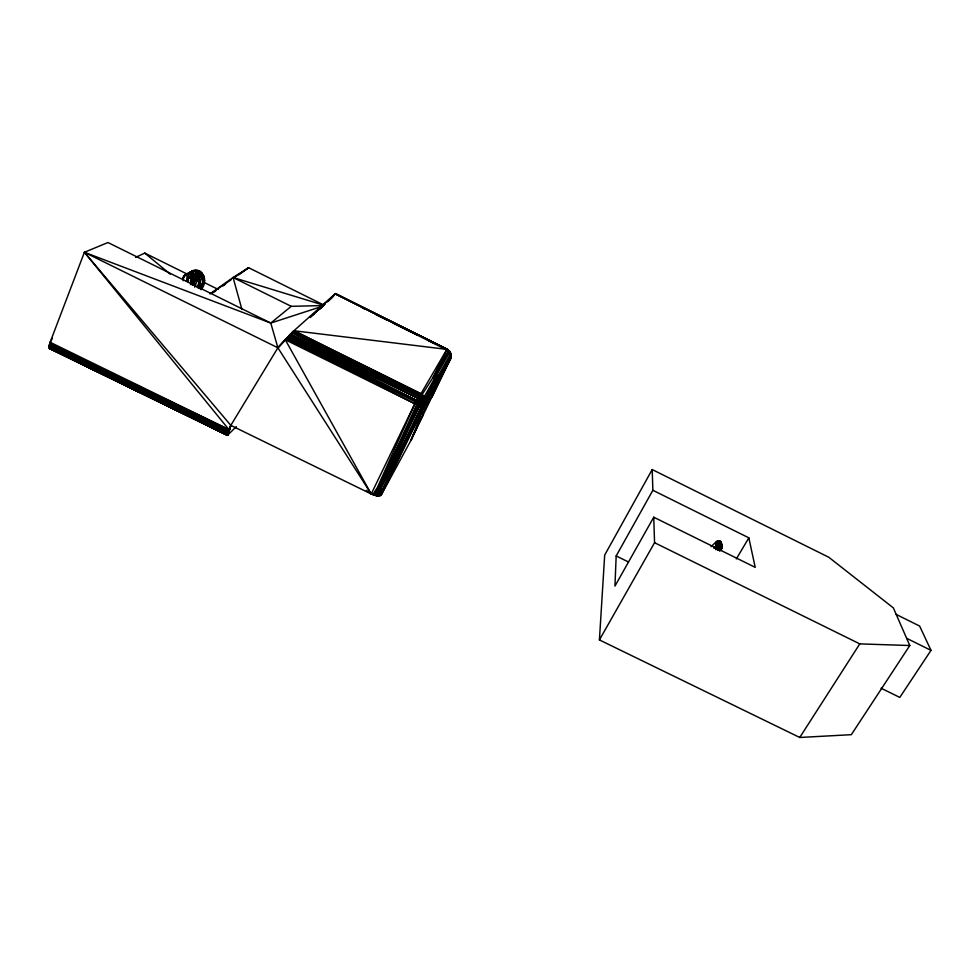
<?xml version="1.0" encoding="UTF-8"?>
<svg xmlns="http://www.w3.org/2000/svg" width="980" height="980" viewBox="0 0 980 980"><rect width="100%" height="100%" fill="white"/><g stroke="black" fill="none" stroke-linecap="round" stroke-linejoin="round"><path stroke-width="1.47" d="M380.142 495.856L423.728 405.414L422.76 400.208L419.146 396.753L292.175 332.465L285.278 339.741L371.224 493.981L376.982 495.905L381.183 495.084L411.11 440.032L448.987 361.057M199.761 280.207L198.156 286.087L199.369 285.364L198.181 288.132C206.278 277.781 188.307 266.131 182.746 278.026L185.514 275.049L189.042 273.028M201.121 289.517C208.458 282.203 203.375 266.18 191.896 271.142C184.595 274.608 193.795 272.832 195.927 276.189C198.977 279.116 199.65 283.906 197.066 287.41M652.876 490.282L616.175 555.942L614.95 586.077L653.746 517.207L755.213 567.359L748.842 537.836L652.876 490.282L652.202 469.555L828.798 557.265L893.356 607.906L909.795 645.526L851.326 734.682L799.754 737.475L599.417 639.916L604.685 555.084L652.202 469.555M381.183 495.084L425.136 404.691L425.884 400.538L424.389 396.484L421.045 393.605L293.951 330.738L292.175 332.465L419.808 395.663L424.781 400.526L425.136 404.691L411.11 440.032L417.505 426.165L411.208 439.579M424.928 410.032L450.457 359.219L451.168 355.079L449.82 351.489L447.039 349.125L335.466 293.608L293.951 330.738L277.891 347.777L230.815 425.369L227.397 435.353L236.327 426.655M191.774 274.008L191.909 271.264L193.795 270.382M313.171 314.555L335.221 293.792L447.039 349.125L450.739 353.633L450.457 359.219L425.136 404.691L421.559 405.438L414.834 403.748L285.278 339.741M423.728 405.414L425.884 400.538L424.389 396.484L419.808 395.663L414.834 403.748L371.224 493.981L277.891 347.777L270.774 323.057L84.403 252.289L230.815 425.369L227.397 435.353L49.074 347.814L50.127 342.277L84.403 252.289L107.947 242.525L270.774 323.057L323.302 305.968M185.306 274.853L191.137 272.808L192.288 273.432L193.391 274.363L193.036 279.031L194.75 281.909M190.096 272.183L195.853 270.174L197.005 270.774L198.107 271.705L197.752 276.323L199.026 279.668L201.623 274.694L203.24 274.645L203.24 281.897L200.508 288.855M431.935 397.182L451.057 357.43L449.82 351.489L335.221 293.792M183.199 280.746L183.799 276.262L185.931 274.523M187.596 281.162L188.001 278.124M202.333 273.396L202.199 274.351L201.231 272.293L198.756 277.879L201.623 274.694L200.606 273.506L196.049 271.007L191.896 271.142M395.504 464.287L424.487 405.205L425.406 398.419L450.739 353.633M450.518 358.778L451.168 355.079L450.273 352.359L446.941 349.272L335.466 293.608L327.908 301.509M435.965 384.956L425.798 402.682L419.734 405.169L375.622 495.623L416.659 404.385L418.619 401.237L422.502 398.113L422.858 395.81L422.123 394.585L293.24 331.412L277.891 347.777L84.403 252.289L228.953 429.608L49.637 343.674L227.924 432.168L49.282 344.96L50.789 342.326M450.298 358.312L450.776 353.302M715.657 548.837L717.777 540.801L719.259 540.764L721.341 542.565L721.966 547.538L721.255 550.503M190.537 284.604L191.125 278.43L192.423 278.81L194.481 281.738L192.411 281.762L191.406 280.207L193.146 280.488L190.328 280.831M191.762 284.69L192.411 281.762L193.942 282.779L191.406 280.207M190.292 272.379L187.131 273.922L186.862 279.484L189.924 277.242L188.515 278.21L187.67 281.529L186.347 281.162L188.062 278.259L191.48 278.002L193.036 279.031L193.403 277.634M188.062 278.259L189.189 273.518M193.109 274.375L193.942 270.86M719.994 549.768L721.341 542.565L721.917 546.166L717.544 549.817M716.649 549.045L719.822 544.353L720.557 541.401L721.917 546.166L719.822 544.353L719.259 540.764L716.895 544.268M194.31 279.594L194.334 282.411L192.619 285.315M719.259 540.764L718.328 544.39L713.759 548.224M200.043 288.782L204.391 277.487L202.26 278.577M228.071 434.949L230.815 425.369L371.224 493.981L366.349 490.331M420.898 396.974L290.827 333.849L288.696 336.079L418.117 398.419L421.229 398.909L421.045 393.605L447.039 349.125L449.514 351.489L450.163 353.094L448.889 353.449M194.726 287.189L197.764 278.724L199.308 278.724L197.372 280.562M198.315 287.434L202.431 276.017L201.623 274.694M227.25 435.181L230.815 425.369L227.679 435.279L49.662 348.611L227.679 435.279L138.523 391.498M715.584 543.986L716.503 541.511L717.777 540.801L718.328 544.39L721.133 544.99L720.557 541.401L714.726 547.857M189.655 277.61L191.321 273.665L193.256 273.151M421.853 406.627L425.92 397.072M200.974 289.615L204.55 280.476L203.411 280.439M379.272 496.027L422.49 403.65L422.76 400.208L424.524 398.26L425.406 398.419L439.383 376.455L451.057 357.43L450.543 354.968L451.168 355.079M426.766 405.757L428.689 401.604M380.779 495.537L390.408 474.908L387.688 478.951M374.519 494.116L376.982 495.905L419.734 405.169L418.117 398.419L289.798 334.915L419.146 396.753M424.855 409.934L430.122 398.958M434.728 389.354L436.039 386.61M196.588 278.332L197.678 276.066L194.052 280.611L196.564 274.951L197.543 277.046L198.597 277.328L198.352 280.17L199.969 281.713M419.073 405.267L423.74 395.638M424.34 406.038L427.011 400.551M420.187 406.394L424.818 396.912M422.123 406.602L425.479 399.73M423.777 399.313L425.259 399.497L425.394 401.739L420.702 402.216L418.215 404.826L374.188 495.194L371.738 493.381M422.123 394.585L432.952 377.631L446.905 349.37L293.951 330.738L420.935 394.475L424.524 398.26L422.502 398.113L421.327 395.638L293.24 331.412M449.82 351.489L449.195 352.139L450.163 353.094M715.755 544.868L717.777 540.801M376.982 495.905L424.487 402.082L422.76 400.208L420.077 400.183L418.117 398.419M439.04 374.789L424.389 396.484L434.263 379.003L448.877 350.411L448.252 350.044M199.994 271.399L197.752 276.323L200.606 273.506L199.994 271.399L198.107 271.705L194.457 275.037L196.049 271.007L197.948 270.505M424.389 406.075L425.761 403.356M195.314 274.045L193.036 279.031L195.927 276.189L195.314 274.045L193.391 274.363L189.716 277.732M424.487 405.205L425.798 402.682M422.858 413.915L424.193 411.306M420.261 404.716L424.401 396.692M418.142 424.818L423.066 415.3M194.334 282.411L196.943 277.389M193.391 274.363L191.48 278.002L193.195 278.504M196.208 275.307L198.107 271.705M438.954 379.456L451.057 357.43M425.884 400.538L451.143 355.52M599.417 639.916L654.567 542.7L653.746 517.207M50.58 343.441L49.074 346.099L227.568 433.234M432.952 377.631L448.534 350.448M434.263 379.003L449.845 351.906L450.8 354.062M52.406 338.345L50.127 342.277L228.953 429.608M720.557 541.401L715.67 549.682L721.39 543.937L721.966 547.538L719.712 551.213M186.898 281.113L187.315 279.618M736.36 558.906L748.842 537.836M378.207 496.039L382.323 489.143M717.666 550.025L721.39 543.937M198.156 286.087L199.92 283.22L198.769 283.196M715.425 547.673L717.042 545.101L716.503 541.511L711.051 546.681M799.754 737.475L859.779 643.885L909.795 645.526M896.21 614.436L919.632 626.049L931 650.352L899.799 697.417L881.081 688.217M182.746 278.026L185.514 275.049M422.502 398.113L423.323 397.17L422.858 395.81M193.82 284.09L194.604 283.232M203.24 281.897L204.55 280.476M198.585 284.678L199.92 283.22M277.891 347.777L286.405 338.517L422.49 403.65L422.748 405.487L286.405 338.517L414.834 403.748L377.545 487.256L372.719 494.643L370.269 492.83M719.087 550.429L721.966 547.538L717.568 550.405M313.257 314.555L325.409 303.139M327.626 301.056L335.356 293.792L416.831 334.646M317.79 310.464L324.441 304.241M327.773 301.142L334.425 294.919M310.317 317.532L313.674 314.409M318.145 310.231L321.489 307.095M328.202 300.848L333.788 295.629M322.004 306.728L325.311 303.653M327.528 301.595L333.041 296.475M319.995 308.712L324.429 304.596M327.761 301.522L332.183 297.406M320.129 308.712L322.359 306.654M270.774 323.057L291.232 306.336L323.204 305.552M188.613 273.567L190.72 271.852M210.014 293.939L233.081 277.499L248.638 267.712L323.363 304.829M223.048 285.94L225.486 284.212M238.887 274.657L248.638 267.712L233.755 277.904M211.435 293.192L231.28 279.606M193.232 284.886L194.64 283.93L193.967 284.31M213.04 292.665L215.6 291.048M203.338 278.933L204.6 278.982M203.938 276.029L202.431 276.017L203.914 278.589M135.608 257.36L144.771 253.085L188.27 274.621M50.139 348.635L53.496 349.738L50.752 348.39M717.042 545.101L719.822 544.353M422.76 400.208L424.781 400.526M241.938 309.484L233.081 277.499L323.265 305.062M448.08 351.685L449.195 352.139L448.448 350.681L449.514 351.489M49.294 348.341L227.397 435.353M292.175 332.465L421.327 395.638M287.557 337.291L416.843 400.502L418.215 404.826M49.637 343.674L228.389 430.955M69.997 357.786L60.368 353.094L87.784 366.581M76.869 361.142L83.741 364.499M102.986 373.895L118.102 381.269M124.975 384.626L131.847 387.982M142.847 393.348L162.092 402.743M182.709 412.813L196.453 419.514M203.326 422.87L210.198 426.227M616.175 555.942L628.499 561.993M227.225 434.765L49 347.067M94.631 369.95L135.779 390.15M654.567 542.7L859.779 643.885M138.499 391.853L49.074 347.814L227.336 434.116L49.282 344.96M362.171 307.83L364.903 309.178M375.805 314.568L386.72 319.97M393.531 323.339L416.708 334.793M233.081 277.499L291.232 306.336M203.215 282.019L218.173 289.418M906.635 638.298L931 650.352M427.697 340.097L434.483 343.49M288.696 336.079L416.843 400.502M144.771 253.085L170.25 274.143M425.21 403.785L423.507 401.555M423.323 397.17L424.524 398.26M423.74 403.589L420.077 400.183L421.559 405.438M191.125 278.43L192.362 280.513M415.973 401.91L416.659 404.385"/></g></svg>
